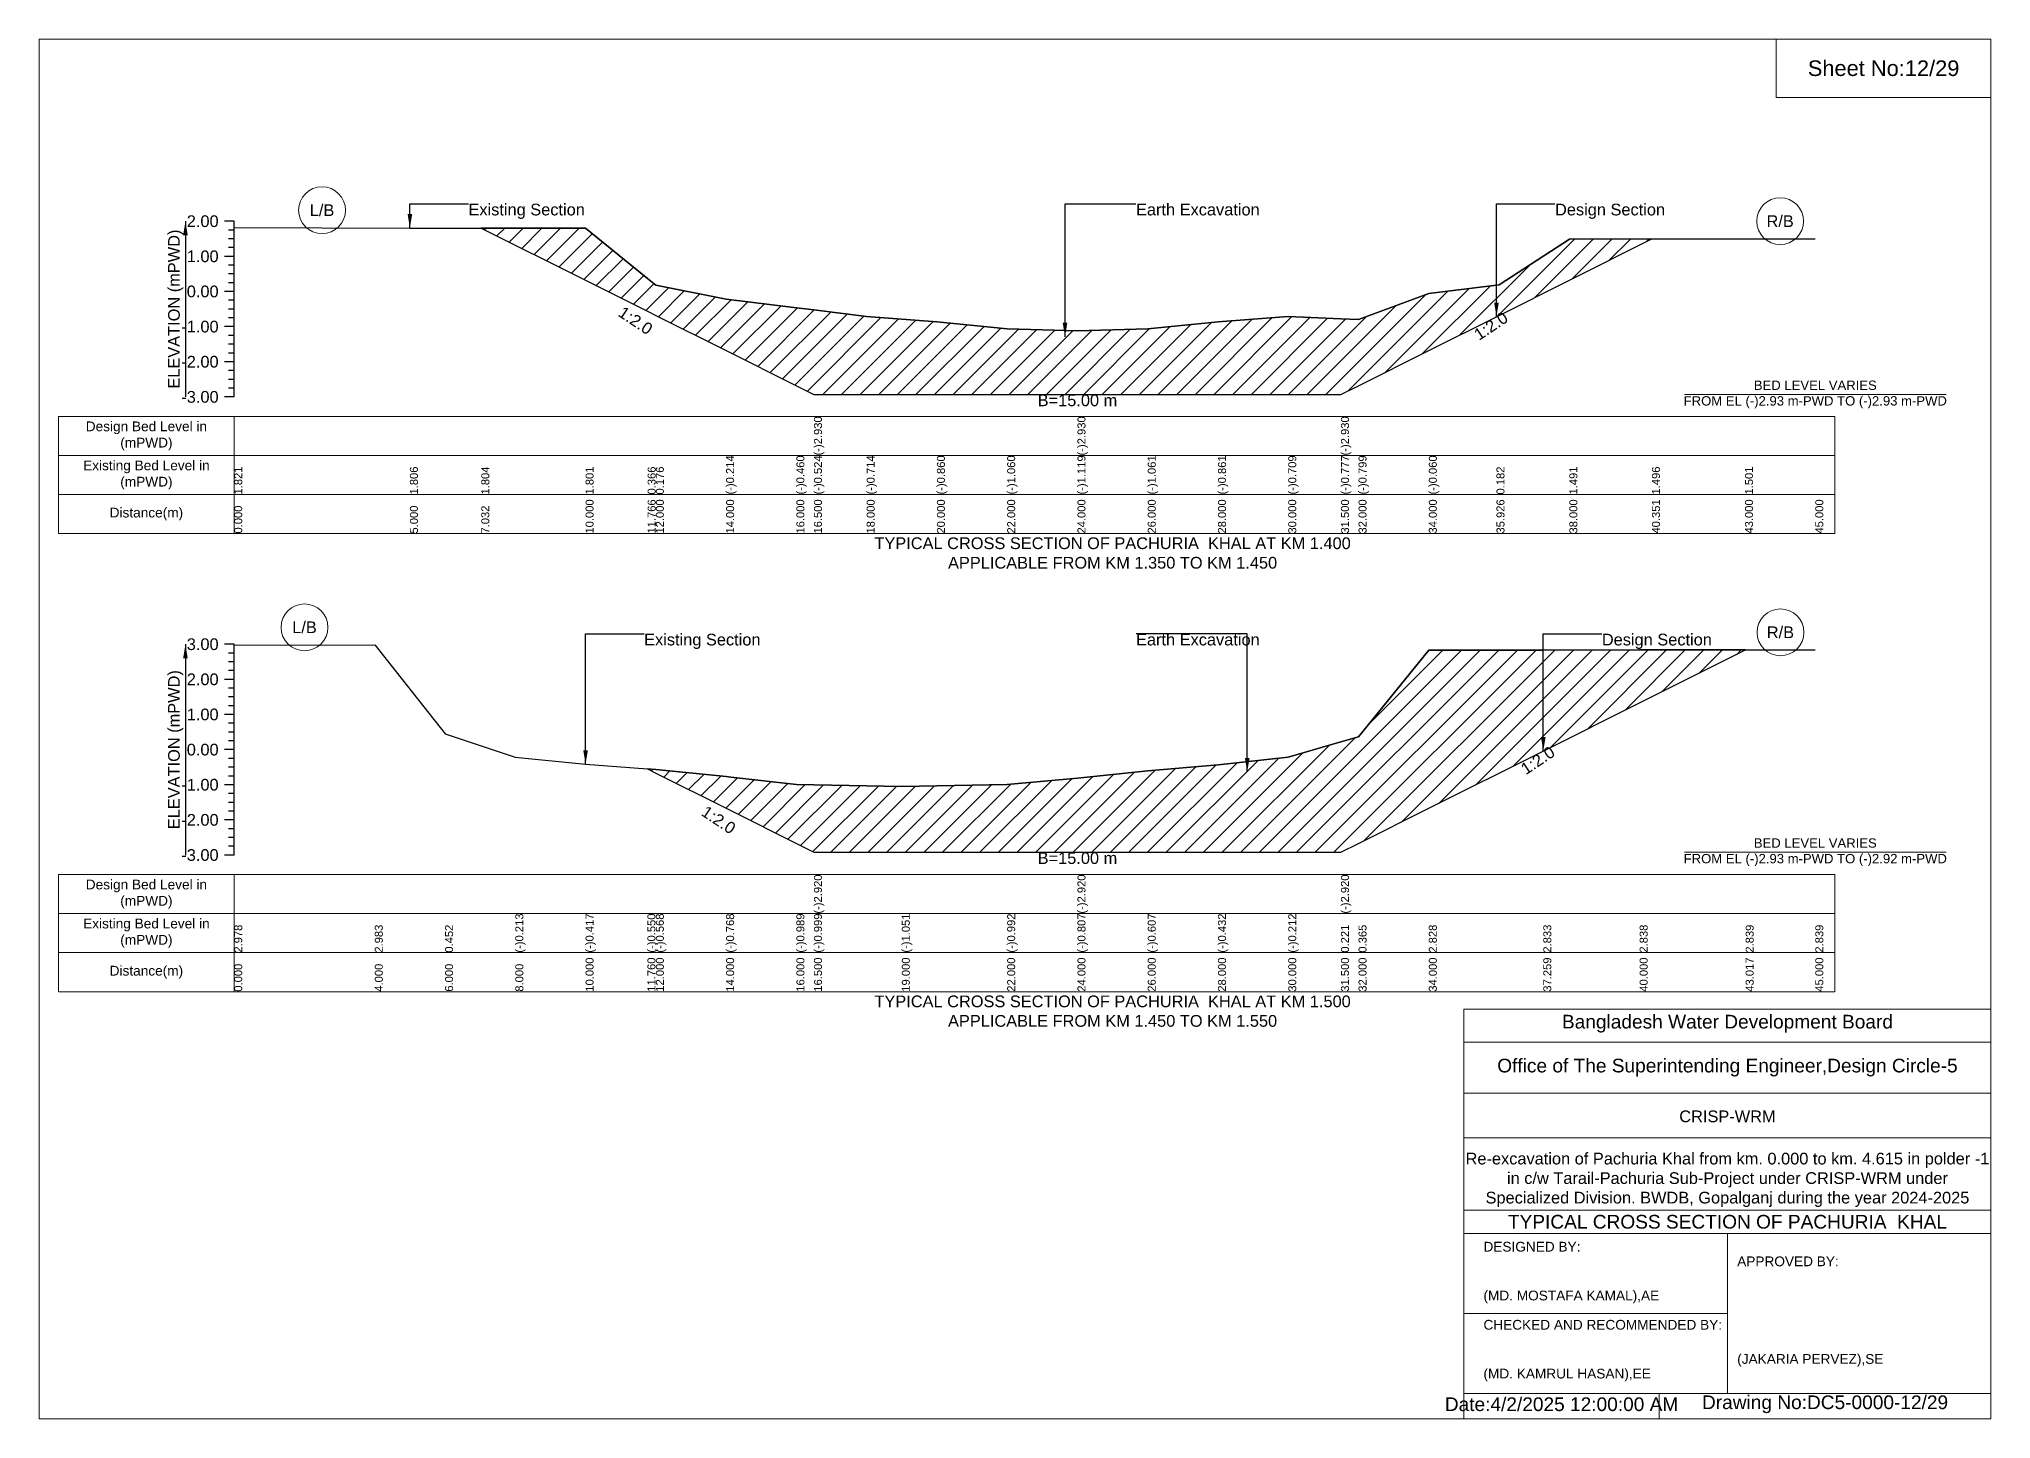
# Model space of a CAD drawing. Header units: inches. Extents: x 91000 to 388000, y -5656 to 0.
# Drawn here: x 210000 to 218000, y -5656 to 0 of the extents above; entities that cross this region are included whole.
import ezdxf

# ---------------------------------------------------------------- set-up
doc = ezdxf.new("R2010")
doc.units = ezdxf.units.IN
doc.header["$LTSCALE"] = 7
doc.header["$MEASUREMENT"] = 0
for name, color, linetype, lineweight in [('Cross section Data Border', 7, 'Continuous', 9), ('Cross Section Labels', 7, 'Continuous', 9), ('Existing_Bed_Level for Xsection', 7, 'Continuous', 25), ('Long Section Labels', 7, 'Continuous', 9)]:
    doc.layers.add(name, color=color, linetype=linetype, lineweight=lineweight)
doc.styles.get("Standard").update_dxf_attribs({"font": 'arial.ttf'})
doc.dimstyles.get("Standard").update_dxf_attribs({"dimtxt": 0.18, "dimasz": 0.18, "dimexe": 0.18, "dimexo": 0.0625, "dimgap": 0.09, "dimtad": 0, "dimtih": 1, "dimtoh": 1, "dimdec": 4, "dimzin": 0, "dimdsep": 46, "dimtxsty": 'Standard', "dimcen": 0.09, "dimadec": 0, "dimazin": 0, "dimtfac": 1, "dimtdec": 4, "dimtofl": 0, "dimtmove": 0, "dimatfit": 3, "dimfxl": 1, "dimtolj": 1, "dimtzin": 0, "dimarcsym": 0})

msp = doc.modelspace()

# ---------------------------------------------------------------- hatches: boundary and pattern name
at = {"layer": 'Existing_Bed_Level for Xsection'}
h = msp.add_hatch(dxfattribs=at)
h.set_pattern_fill('ANSI31', color=256, scale=432, style=0)
h.paths.add_polyline_path([(211812.6, -775.1), (212240, -988.8), (212494.3, -1115.9), (212528, -1132.8), (212816, -1276.8), (213104, -1420.8), (213176, -1456.8), (213392, -1456.8), (213680, -1456.8), (213968, -1456.8), (214256, -1456.8), (214544, -1456.8), (214832, -1456.8), (215120, -1456.8), (215336, -1456.8), (215408, -1420.8), (215696, -1276.8), (215973.3, -1138.1), (215984, -1132.8), (216272, -988.8), (216610.6, -819.5), (216272, -820.2), (215984, -1007.4), (215973.3, -1008.7), (215696, -1043.5), (215408, -1149.9), (215336, -1146.7), (215120, -1137), (214832, -1158.8), (214544, -1187.6), (214256, -1196), (213968, -1187.5), (213680, -1158.7), (213392, -1137.7), (213176, -1110.2), (213104, -1101.1), (212816, -1065.7), (212528, -1009.5), (212494.3, -982.1), (212240, -775.5)])
h = msp.add_hatch(dxfattribs=at)
h.set_pattern_fill('ANSI31', color=256, scale=432, style=0)
h.paths.add_polyline_path([(212493.4, -2991.8), (212528, -3009.1), (212816, -3153.1), (212834.7, -3162.5), (213104, -3297.1), (213176, -3333.1), (213536, -3333.1), (213968, -3333.1), (214256, -3333.1), (214544, -3333.1), (214832, -3333.1), (215120, -3333.1), (215336, -3333.1), (215408, -3297.1), (215696, -3153.1), (216165.2, -2918.5), (216560, -2721.1), (216994.5, -2503.9), (216560, -2504), (216165.2, -2504.6), (215696, -2505.4), (215408, -2860.1), (215336, -2880.9), (215120, -2943.2), (214832, -2974.9), (214544, -3000.1), (214256, -3028.9), (213968, -3055.5), (213536, -3064), (213176, -3056.6), (213104, -3055.1), (212834.7, -3025.3), (212816, -3023.2), (212528, -2994.4)])

# ---------------------------------------------------------------- linework, layer by layer
at = {"layer": 'Cross section Data Border'}
for points in [[(210080, -1546.9), (217360, -1546.9), (217360, -2026.9), (210080, -2026.9)], [(210080, -3424.7), (217360, -3424.7), (217360, -3904.7), (210080, -3904.7)]]:
    msp.add_lwpolyline(points, close=True, dxfattribs=at)
for points in [[(210800, -1546.9), (210800, -2026.9)], [(210080, -1706.9), (217360, -1706.9)], [(210080, -1866.9), (217360, -1866.9)], [(210800, -3424.7), (210800, -3904.7)], [(210080, -3584.7), (217360, -3584.7)], [(210080, -3744.7), (217360, -3744.7)]]:
    msp.add_lwpolyline(points, dxfattribs=at)
at = {"layer": 'Cross Section Labels'}
for points in [[(216744.2, -1456.8), (217815.8, -1456.8)], [(216744.2, -3333.1), (217815.8, -3333.1)]]:
    msp.add_lwpolyline(points, dxfattribs=at)
for centre in [(211160, -701.7), (217136, -746.7), (211088, -2411.5), (217137.2, -2431.9)]:
    msp.add_circle(centre, 96, dxfattribs=at)
at = {"layer": 'Existing_Bed_Level for Xsection'}
for points in [[(210800, -746.9), (210760, -746.9)], [(210800, -782.9), (210776, -782.9)], [(210800, -1466.9), (210800, -1322.9), (210800, -1178.9), (210800, -1034.9), (210800, -890.9), (210800, -746.9)], [(210800, -772.6), (211520, -774.8), (211812.6, -775.1), (212240, -775.5), (212494.3, -982.1), (212528, -1009.5), (212816, -1065.7), (213104, -1101.1), (213176, -1110.2), (213176, -1110.2), (213392, -1137.7), (213680, -1158.7), (213968, -1187.5), (214256, -1196), (214256, -1196), (214544, -1187.6), (214832, -1158.8), (215120, -1137), (215336, -1146.7), (215336, -1146.7), (215408, -1149.9), (215696, -1043.5), (215973.3, -1008.7), (215984, -1007.4), (216272, -820.2), (216610.6, -819.5), (216992, -818.7), (217280, -818.7)], [(210800, -818.9), (210776, -818.9)], [(210800, -854.9), (210776, -854.9)], [(210800, -890.9), (210760, -890.9)], [(210800, -926.9), (210776, -926.9)], [(210800, -1034.9), (210760, -1034.9)], [(210800, -962.9), (210776, -962.9)], [(210800, -998.9), (210776, -998.9)], [(210800, -1070.9), (210776, -1070.9)], [(210800, -1106.9), (210776, -1106.9)], [(210800, -1178.9), (210760, -1178.9)], [(210800, -1142.9), (210776, -1142.9)], [(210800, -1214.9), (210776, -1214.9)], [(210800, -1250.9), (210776, -1250.9)], [(210800, -1322.9), (210760, -1322.9)], [(210800, -1286.9), (210776, -1286.9)], [(210800, -1358.9), (210776, -1358.9)], [(210800, -1394.9), (210776, -1394.9)], [(210800, -1430.9), (210776, -1430.9)], [(210800, -1466.9), (210760, -1466.9)], [(210800, -2480.7), (210760, -2480.7)], [(210800, -2516.7), (210776, -2516.7)], [(210800, -2552.7), (210776, -2552.7)], [(210800, -3344.7), (210800, -3200.7), (210800, -3056.7), (210800, -2912.7), (210800, -2768.7), (210800, -2624.7), (210800, -2480.7)], [(210800, -2483.8), (211376, -2483.1), (211664, -2847.6), (211952, -2943.3), (212240, -2972.7), (212493.4, -2991.8), (212528, -2994.4), (212816, -3023.2), (212834.7, -3025.3), (213104, -3055.1), (213176, -3056.6), (213176, -3056.6), (213536, -3064), (213968, -3055.5), (214256, -3028.9), (214256, -3028.9), (214544, -3000.1), (214832, -2974.9), (215120, -2943.2), (215336, -2880.9), (215336, -2880.9), (215408, -2860.1), (215696, -2505.4), (216165.2, -2504.6), (216560, -2504), (216994.5, -2503.9), (217280, -2503.8)], [(210800, -2624.7), (210760, -2624.7)], [(210800, -2588.7), (210776, -2588.7)], [(210800, -2660.7), (210776, -2660.7)], [(210800, -2696.7), (210776, -2696.7)], [(210800, -2768.7), (210760, -2768.7)], [(210800, -2732.7), (210776, -2732.7)], [(210800, -2804.7), (210776, -2804.7)], [(210800, -2840.7), (210776, -2840.7)], [(210800, -2876.7), (210776, -2876.7)], [(210800, -2912.7), (210760, -2912.7)], [(210800, -2948.7), (210776, -2948.7)], [(210800, -2984.7), (210776, -2984.7)], [(210800, -3020.7), (210776, -3020.7)], [(210800, -3056.7), (210760, -3056.7)], [(210800, -3092.7), (210776, -3092.7)], [(210800, -3128.7), (210776, -3128.7)], [(210800, -3164.7), (210776, -3164.7)], [(210800, -3200.7), (210760, -3200.7)], [(210800, -3236.7), (210776, -3236.7)], [(210800, -3272.7), (210776, -3272.7)], [(210800, -3344.7), (210760, -3344.7)], [(210800, -3308.7), (210776, -3308.7)]]:
    msp.add_lwpolyline(points, dxfattribs=at)
for points in [[(211812.6, -775.1), (212240, -988.8), (212494.3, -1115.9), (212528, -1132.8), (212816, -1276.8), (213104, -1420.8), (213176, -1456.8), (213176, -1456.8), (213392, -1456.8), (213680, -1456.8), (213968, -1456.8), (214256, -1456.8), (214256, -1456.8), (214544, -1456.8), (214832, -1456.8), (215120, -1456.8), (215336, -1456.8), (215336, -1456.8), (215408, -1420.8), (215696, -1276.8), (215973.3, -1138.1), (215984, -1132.8), (216272, -988.8), (216610.6, -819.5), (216272, -820.2), (215984, -1007.4), (215973.3, -1008.7), (215696, -1043.5), (215408, -1149.9), (215336, -1146.7), (215336, -1146.7), (215120, -1137), (214832, -1158.8), (214544, -1187.6), (214256, -1196), (214256, -1196), (213968, -1187.5), (213680, -1158.7), (213392, -1137.7), (213176, -1110.2), (213176, -1110.2), (213104, -1101.1), (212816, -1065.7), (212528, -1009.5), (212494.3, -982.1), (212240, -775.5)], [(212493.4, -2991.8), (212528, -3009.1), (212816, -3153.1), (212834.7, -3162.5), (213104, -3297.1), (213176, -3333.1), (213176, -3333.1), (213536, -3333.1), (213968, -3333.1), (214256, -3333.1), (214256, -3333.1), (214544, -3333.1), (214832, -3333.1), (215120, -3333.1), (215336, -3333.1), (215336, -3333.1), (215408, -3297.1), (215696, -3153.1), (216165.2, -2918.5), (216560, -2721.1), (216994.5, -2503.9), (216560, -2504), (216165.2, -2504.6), (215696, -2505.4), (215408, -2860.1), (215336, -2880.9), (215336, -2880.9), (215120, -2943.2), (214832, -2974.9), (214544, -3000.1), (214256, -3028.9), (214256, -3028.9), (213968, -3055.5), (213536, -3064), (213176, -3056.6), (213176, -3056.6), (213104, -3055.1), (212834.7, -3025.3), (212816, -3023.2), (212528, -2994.4)]]:
    msp.add_lwpolyline(points, close=True, dxfattribs=at)
at = {"layer": 'Long Section Labels'}
for points in [[(210000, 0), (218000, 0), (218000, -5656), (210000, -5656)], [(217120, 0), (218000, 0), (218000, -240), (217120, -240)]]:
    msp.add_lwpolyline(points, close=True, dxfattribs=at)
for points in [[(215840, -5656), (215840, -3976), (218000, -3976)], [(215840, -4112), (218000, -4112)], [(215840, -4320), (218000, -4320)], [(215840, -4504), (218000, -4504)], [(215840, -4800), (218000, -4800)], [(215840, -4896), (218000, -4896)], [(216920, -4896), (216920, -5552)], [(215840, -5224), (216920, -5224)], [(215840, -5552), (218000, -5552)], [(216640, -5552), (216640, -5656)]]:
    msp.add_lwpolyline(points, dxfattribs=at)

# ---------------------------------------------------------------- texts
at = {"layer": 'Cross section Data Border', "char_height": 40, "width": 640, "attachment_point": 5}
for s, insert in [('Design Bed Level in (mPWD)', (210440, -1626.9)), ('Existing Bed Level in (mPWD)', (210440, -1786.9)), ('Distance(m)', (210440, -1946.9)), ('Design Bed Level in (mPWD)', (210440, -3504.7)), ('Existing Bed Level in (mPWD)', (210440, -3664.7)), ('Distance(m)', (210440, -3824.7))]:
    msp.add_mtext(s, dxfattribs=dict(at, insert=insert))
at = {"layer": 'Cross Section Labels'}
for s, insert, char_height, attachment_point in [('L/B', (211160, -701.7), 48, 5), ('Existing Section', (211760, -674.9), 48, 1), ('Earth Excavation', (214496, -674.9), 48, 1), ('Design Section', (216213.3, -674.9), 48, 1), ('R/B', (217136, -746.7), 48, 5), ('BED LEVEL VARIES ^JFROM EL (-)2.93 m-PWD TO (-)2.93 m-PWD', (217280, -1456.8), 38.4, 5), ('B=15.00 m', (214256, -1456.8), 48, 2), ('TYPICAL CROSS SECTION OF PACHURIA  KHAL AT KM 1.400^JAPPLICABLE FROM KM 1.350 TO KM 1.450', (214400, -2106.9), 48, 5), ('L/B', (211088, -2411.5), 48, 5), ('Existing Section', (212480, -2437.5), 48, 1), ('Earth Excavation', (214496, -2437.5), 48, 1), ('Design Section', (216405.2, -2437.5), 48, 1), ('R/B', (217137.2, -2431.9), 48, 5), ('BED LEVEL VARIES ^JFROM EL (-)2.93 m-PWD TO (-)2.92 m-PWD', (217280, -3333.1), 38.4, 5), ('B=15.00 m', (214256, -3333.1), 48, 2), ('TYPICAL CROSS SECTION OF PACHURIA  KHAL AT KM 1.500^JAPPLICABLE FROM KM 1.450 TO KM 1.550', (214400, -3984.7), 48, 5)]:
    msp.add_mtext(s, dxfattribs=dict(at, insert=insert, char_height=char_height, attachment_point=attachment_point))
at = {"layer": 'Cross Section Labels', "char_height": 48, "attachment_point": 2}
for insert, rotation in [((212458.3, -1133.9), 326.30993), ((215937.3, -1156.1), 33.69007), ((216129.2, -2936.5), 33.69007), ((212798.7, -3180.5), 326.30993)]:
    msp.add_mtext('1:2.0', dxfattribs=dict(at, insert=insert, rotation=rotation))
at = {"layer": 'Existing_Bed_Level for Xsection', "rotation": 90}
for s, insert, char_height, attachment_point in [('ELEVATION (mPWD)', (210560, -1106.9), 48, 5), ('(-)2.930', (213176, -1706.9), 32.8, 1), ('(-)2.930', (214256, -1706.9), 32.8, 1), ('(-)2.930', (215336, -1706.9), 32.8, 1), ('1.821', (210800, -1866.9), 32.8, 1), ('1.806', (211520, -1866.9), 32.8, 1), ('1.804', (211812.6, -1866.9), 32.8, 1), ('1.801', (212240, -1866.9), 32.8, 1), ('0.366', (212494.3, -1866.9), 32.8, 1), ('0.176', (212528, -1866.9), 32.8, 1), ('(-)0.214', (212816, -1866.9), 32.8, 1), ('(-)0.460', (213104, -1866.9), 32.8, 1), ('(-)0.524', (213176, -1866.9), 32.8, 1), ('(-)0.714', (213392, -1866.9), 32.8, 1), ('(-)0.860', (213680, -1866.9), 32.8, 1), ('(-)1.060', (213968, -1866.9), 32.8, 1), ('(-)1.119', (214256, -1866.9), 32.8, 1), ('(-)1.061', (214544, -1866.9), 32.8, 1), ('(-)0.861', (214832, -1866.9), 32.8, 1), ('(-)0.709', (215120, -1866.9), 32.8, 1), ('(-)0.777', (215336, -1866.9), 32.8, 1), ('(-)0.799', (215408, -1866.9), 32.8, 1), ('(-)0.060', (215696, -1866.9), 32.8, 1), ('0.182', (215973.3, -1866.9), 32.8, 1), ('1.491', (216272, -1866.9), 32.8, 1), ('1.496', (216610.6, -1866.9), 32.8, 1), ('1.501', (216992, -1866.9), 32.8, 1), ('0.000', (210800, -2026.9), 32.8, 1), ('5.000', (211520, -2026.9), 32.8, 1), ('7.032', (211812.6, -2026.9), 32.8, 1), ('10.000', (212240, -2026.9), 32.8, 1), ('11.766', (212494.3, -2026.9), 32.8, 1), ('12.000', (212528, -2026.9), 32.8, 1), ('14.000', (212816, -2026.9), 32.8, 1), ('16.000', (213104, -2026.9), 32.8, 1), ('16.500', (213176, -2026.9), 32.8, 1), ('18.000', (213392, -2026.9), 32.8, 1), ('20.000', (213680, -2026.9), 32.8, 1), ('22.000', (213968, -2026.9), 32.8, 1), ('24.000', (214256, -2026.9), 32.8, 1), ('26.000', (214544, -2026.9), 32.8, 1), ('28.000', (214832, -2026.9), 32.8, 1), ('30.000', (215120, -2026.9), 32.8, 1), ('31.500', (215336, -2026.9), 32.8, 1), ('32.000', (215408, -2026.9), 32.8, 1), ('34.000', (215696, -2026.9), 32.8, 1), ('35.926', (215973.3, -2026.9), 32.8, 1), ('38.000', (216272, -2026.9), 32.8, 1), ('40.351', (216610.6, -2026.9), 32.8, 1), ('43.000', (216992, -2026.9), 32.8, 1), ('45.000', (217280, -2026.9), 32.8, 1), ('ELEVATION (mPWD)', (210560, -2912.7), 48, 5), ('(-)2.920', (213176, -3584.7), 32.8, 1), ('(-)2.920', (214256, -3584.7), 32.8, 1), ('(-)2.920', (215336, -3584.7), 32.8, 1), ('(-)0.213', (211952, -3744.7), 32.8, 1), ('(-)0.417', (212240, -3744.7), 32.8, 1), ('(-)0.550', (212493.4, -3744.7), 32.8, 1), ('(-)0.568', (212528, -3744.7), 32.8, 1), ('(-)0.768', (212816, -3744.7), 32.8, 1), ('(-)0.989', (213104, -3744.7), 32.8, 1), ('(-)0.999', (213176, -3744.7), 32.8, 1), ('(-)1.051', (213536, -3744.7), 32.8, 1), ('(-)0.992', (213968, -3744.7), 32.8, 1), ('(-)0.807', (214256, -3744.7), 32.8, 1), ('(-)0.607', (214544, -3744.7), 32.8, 1), ('(-)0.432', (214832, -3744.7), 32.8, 1), ('(-)0.212', (215120, -3744.7), 32.8, 1), ('2.978', (210800, -3744.7), 32.8, 1), ('2.983', (211376, -3744.7), 32.8, 1), ('0.452', (211664, -3744.7), 32.8, 1), ('0.221', (215336, -3744.7), 32.8, 1), ('0.365', (215408, -3744.7), 32.8, 1), ('2.828', (215696, -3744.7), 32.8, 1), ('2.833', (216165.2, -3744.7), 32.8, 1), ('2.838', (216560, -3744.7), 32.8, 1), ('2.839', (216994.5, -3744.7), 32.8, 1), ('2.839', (217280, -3744.7), 32.8, 1), ('0.000', (210800, -3904.7), 32.8, 1), ('4.000', (211376, -3904.7), 32.8, 1), ('6.000', (211664, -3904.7), 32.8, 1), ('8.000', (211952, -3904.7), 32.8, 1), ('10.000', (212240, -3904.7), 32.8, 1), ('11.760', (212493.4, -3904.7), 32.8, 1), ('12.000', (212528, -3904.7), 32.8, 1), ('14.000', (212816, -3904.7), 32.8, 1), ('16.000', (213104, -3904.7), 32.8, 1), ('16.500', (213176, -3904.7), 32.8, 1), ('19.000', (213536, -3904.7), 32.8, 1), ('22.000', (213968, -3904.7), 32.8, 1), ('24.000', (214256, -3904.7), 32.8, 1), ('26.000', (214544, -3904.7), 32.8, 1), ('28.000', (214832, -3904.7), 32.8, 1), ('30.000', (215120, -3904.7), 32.8, 1), ('31.500', (215336, -3904.7), 32.8, 1), ('32.000', (215408, -3904.7), 32.8, 1), ('34.000', (215696, -3904.7), 32.8, 1), ('37.259', (216165.2, -3904.7), 32.8, 1), ('40.000', (216560, -3904.7), 32.8, 1), ('43.017', (216994.5, -3904.7), 32.8, 1), ('45.000', (217280, -3904.7), 32.8, 1)]:
    msp.add_mtext(s, dxfattribs=dict(at, insert=insert, char_height=char_height, attachment_point=attachment_point))
at = {"layer": 'Existing_Bed_Level for Xsection', "char_height": 48, "attachment_point": 6}
for s, insert in [('2.00', (210736, -746.9)), ('1.00', (210736, -890.9)), ('0.00', (210736, -1034.9)), ('-1.00', (210736, -1178.9)), ('-2.00', (210736, -1322.9)), ('-3.00', (210736, -1466.9)), ('3.00', (210736, -2480.7)), ('2.00', (210736, -2624.7)), ('1.00', (210736, -2768.7)), ('0.00', (210736, -2912.7)), ('-1.00', (210736, -3056.7)), ('-2.00', (210736, -3200.7)), ('-3.00', (210736, -3344.7))]:
    msp.add_mtext(s, dxfattribs=dict(at, insert=insert))
at = {"layer": 'Long Section Labels', "attachment_point": 5}
for s, insert, char_height in [('Sheet No:12/29', (217560, -120), 64), ('Bangladesh Water Development Board', (216920, -4036), 56), ('Office of The Superintending Engineer,Design Circle-5', (216920, -4216), 56)]:
    msp.add_mtext(s, dxfattribs=dict(at, insert=insert, char_height=char_height))
at = {"layer": 'Long Section Labels'}
for s, insert, char_height, width, attachment_point in [('CRISP-WRM', (216920, -4416), 48, 2240, 5), ('Re-excavation of Pachuria Khal from km. 0.000 to km. 4.615 in polder -1  in c/w Tarail-Pachuria Sub-Project under CRISP-WRM under Specialized Division. BWDB, Gopalganj during the year 2024-2025', (216920, -4676), 48, 2160, 5), ('TYPICAL CROSS SECTION OF PACHURIA  KHAL', (216920, -4848), 56, 2240, 5), ('DESIGNED BY:^J^J^J(MD. MOSTAFA KAMAL),AE', (215920, -5056), 40, 1120, 4), ('APPROVED BY:^J^J^J^J^J^J(JAKARIA PERVEZ),SE', (216960, -5216), 40, 1120, 4), ('CHECKED AND RECOMMENDED BY:^J^J^J(MD. KAMRUL HASAN),EE', (215920, -5376), 40, 1120, 4), ('Date:4/2/2025 12:00:00 AM', (216240, -5596), 56, 1120, 5), ('Drawing No:DC5-0000-12/29', (217320, -5596), 56, 1760, 5)]:
    msp.add_mtext(s, dxfattribs=dict(at, insert=insert, char_height=char_height, width=width, attachment_point=attachment_point))

# ---------------------------------------------------------------- leaders
at = {"layer": 'Cross Section Labels', "annotation_type": 0, "has_hookline": 1}
for points, hookline_direction, text_width in [([(211520, -774.8), (211520, -674.9), (211759.9, -674.9)], 0, 467.2), ([(214205, -1220.7), (214205, -674.9), (214495.9, -674.9)], 0, 497), ([(215973.3, -1138.1), (215973.3, -674.9), (216213.2, -674.9)], 0, 441.2), ([(212240, -2972.7), (212240, -2437.5), (212479.9, -2437.5)], 0, 467.2), ([(214951.9, -3004.2), (214951.9, -2437.5), (214496.1, -2437.5)], 1, 497), ([(216165.2, -2918.5), (216165.2, -2437.5), (216405.1, -2437.5)], 0, 441.2)]:
    msp.add_leader(points, dimstyle='Standard', override={"dimasz": 57.6}, dxfattribs=dict(at, hookline_direction=hookline_direction, text_width=text_width))
at = {"layer": 'Existing_Bed_Level for Xsection'}
for points in [[(210600, -746.9), (210600, -1466.9)], [(210600, -2480.7), (210600, -3344.7)]]:
    msp.add_leader(points, dimstyle='Standard', override={"dimasz": 57.6}, dxfattribs=at)

doc.saveas('drawing.dxf')
